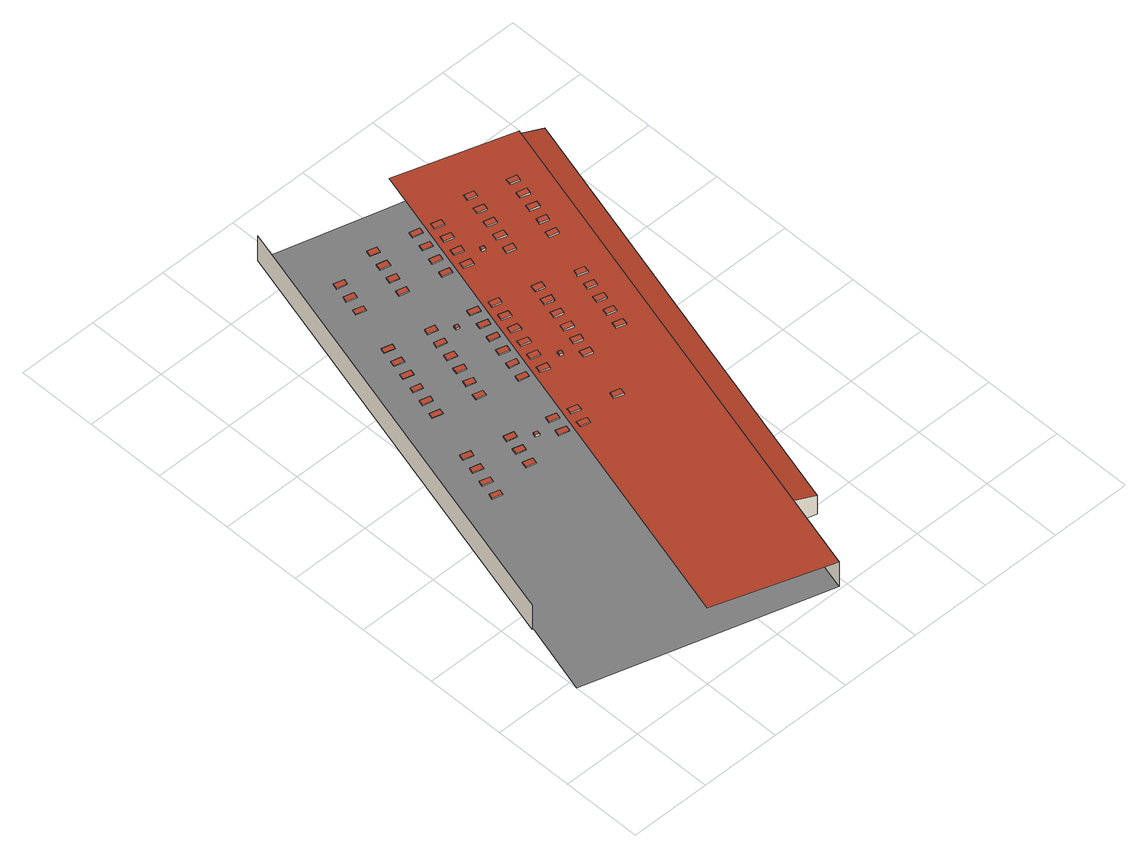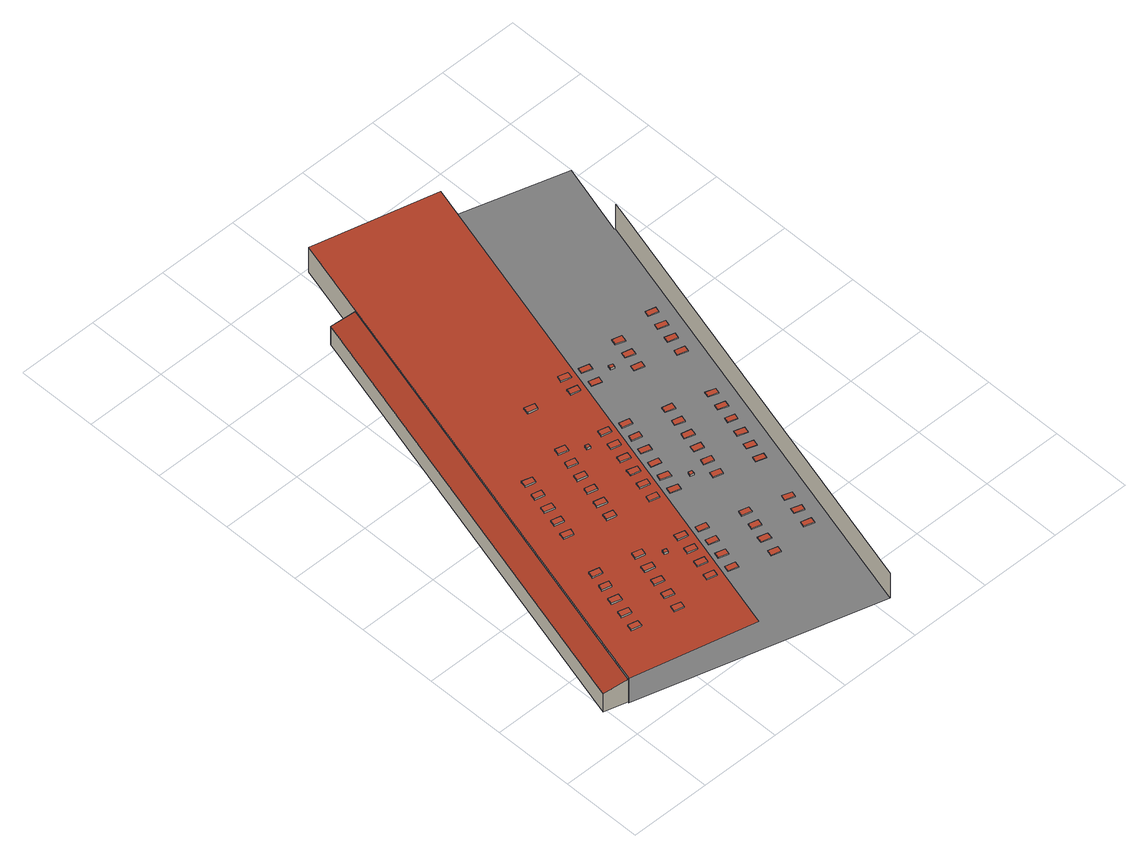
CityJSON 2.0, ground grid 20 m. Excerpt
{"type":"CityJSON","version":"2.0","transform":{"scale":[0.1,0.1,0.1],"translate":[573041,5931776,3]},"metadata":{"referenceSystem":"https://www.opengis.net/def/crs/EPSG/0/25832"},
"CityObjects":{
"building1":{"type":"Building","attributes":{"Grundfläche 2D":"8311.537748","Grundhöhe NN":"3.519"},"children":["building1-1","building1-2","building1-3","building1-4","building1-5","building1-6","building1-7","building1-8","building1-9","building1-10","building1-11","building1-12","building1-13","building1-14","building1-15","building1-16","building1-17","building1-18","building1-19","building1-20","building1-21","building1-22","building1-23","building1-24","building1-25","building1-26","building1-27","building1-28","building1-29","building1-30","building1-31","building1-32","building1-33","building1-34","building1-35","building1-36","building1-37","building1-38","building1-39","building1-40","building1-41","building1-42","building1-43","building1-44","building1-45","building1-46","building1-47","building1-48","building1-49","building1-50","building1-51","building1-52","building1-53","building1-54","building1-55","building1-56","building1-57","building1-58","building1-59","building1-60","building1-61","building1-62","building1-63","building1-64","building1-65","building1-66","building1-67","building1-68","building1-69","building1-70","building1-71","building1-72","building1-73","building1-74","building1-75","building1-76"],"geometry":[{"type":"MultiSurface","lod":"3","boundaries":[[[0,1,2,3,4]],[[5,6,7,8,9,4,3]],[[10,11,12,13,14]],[[10,14,13,7,6,5]]],"semantics":{"surfaces":[{"type":"WallSurface"},{"type":"GroundSurface"},{"type":"RoofSurface"}],"values":[0,1,2,0]}}]},
"building1-1":{"type":"BuildingInstallation","parents":["building1"],"geometry":[{"type":"MultiSurface","lod":"3","boundaries":[[[15,16,17,18]],[[18,17,19,20]],[[15,18,20,21]],[[16,15,21,22]],[[17,16,22,19]]],"semantics":{"surfaces":[{"type":"RoofSurface"},{"type":"WallSurface"}],"values":[0,1,1,1,1]}}]},
"building1-2":{"type":"BuildingInstallation","parents":["building1"],"geometry":[{"type":"MultiSurface","lod":"3","boundaries":[[[23,24,25,26]],[[26,25,27,28]],[[23,26,28,29]],[[24,23,29,30]],[[25,24,30,27]]],"semantics":{"surfaces":[{"type":"RoofSurface"},{"type":"WallSurface"}],"values":[0,1,1,1,1]}}]},
"building1-3":{"type":"BuildingInstallation","parents":["building1"],"geometry":[{"type":"MultiSurface","lod":"3","boundaries":[[[31,32,33,34]],[[34,33,35,36]],[[31,34,36,37]],[[32,31,37,38]],[[33,32,38,35]]],"semantics":{"surfaces":[{"type":"RoofSurface"},{"type":"WallSurface"}],"values":[0,1,1,1,1]}}]},
"building1-4":{"type":"BuildingInstallation","parents":["building1"],"geometry":[{"type":"MultiSurface","lod":"3","boundaries":[[[39,40,41,42]],[[42,41,43,44]],[[39,42,44,45]],[[40,39,45,46]],[[41,40,46,43]]],"semantics":{"surfaces":[{"type":"RoofSurface"},{"type":"WallSurface"}],"values":[0,1,1,1,1]}}]},
"building1-5":{"type":"BuildingInstallation","parents":["building1"],"geometry":[{"type":"MultiSurface","lod":"3","boundaries":[[[47,48,49,50]],[[50,49,51,52]],[[47,50,52,53]],[[48,47,53,54]],[[49,48,54,51]]],"semantics":{"surfaces":[{"type":"RoofSurface"},{"type":"WallSurface"}],"values":[0,1,1,1,1]}}]},
"building1-6":{"type":"BuildingInstallation","parents":["building1"],"geometry":[{"type":"MultiSurface","lod":"3","boundaries":[[[55,56,57,58]],[[58,57,59,60]],[[55,58,60,61]],[[56,55,61,62]],[[57,56,62,59]]],"semantics":{"surfaces":[{"type":"RoofSurface"},{"type":"WallSurface"}],"values":[0,1,1,1,1]}}]},
"building1-7":{"type":"BuildingInstallation","parents":["building1"],"geometry":[{"type":"MultiSurface","lod":"3","boundaries":[[[63,64,65,66]],[[66,65,67,68]],[[63,66,68,69]],[[64,63,69,70]],[[65,64,70,67]]],"semantics":{"surfaces":[{"type":"RoofSurface"},{"type":"WallSurface"}],"values":[0,1,1,1,1]}}]},
"building1-8":{"type":"BuildingInstallation","parents":["building1"],"geometry":[{"type":"MultiSurface","lod":"3","boundaries":[[[71,72,73,74]],[[74,73,75,76]],[[71,74,76,77]],[[72,71,77,78]],[[73,72,78,75]]],"semantics":{"surfaces":[{"type":"RoofSurface"},{"type":"WallSurface"}],"values":[0,1,1,1,1]}}]},
"building1-9":{"type":"BuildingInstallation","parents":["building1"],"geometry":[{"type":"MultiSurface","lod":"3","boundaries":[[[79,80,81,82]],[[82,81,83,84]],[[79,82,84,85]],[[80,79,85,86]],[[81,80,86,83]]],"semantics":{"surfaces":[{"type":"RoofSurface"},{"type":"WallSurface"}],"values":[0,1,1,1,1]}}]},
"building1-10":{"type":"BuildingInstallation","parents":["building1"],"geometry":[{"type":"MultiSurface","lod":"3","boundaries":[[[87,88,89,90]],[[90,89,91,92]],[[87,90,92,93]],[[88,87,93,94]],[[89,88,94,91]]],"semantics":{"surfaces":[{"type":"RoofSurface"},{"type":"WallSurface"}],"values":[0,1,1,1,1]}}]},
"building1-11":{"type":"BuildingInstallation","parents":["building1"],"geometry":[{"type":"MultiSurface","lod":"3","boundaries":[[[95,96,97,98]],[[98,97,99,100]],[[95,98,100,101]],[[96,95,101,102]],[[97,96,102,99]]],"semantics":{"surfaces":[{"type":"RoofSurface"},{"type":"WallSurface"}],"values":[0,1,1,1,1]}}]},
"building1-12":{"type":"BuildingInstallation","parents":["building1"],"geometry":[{"type":"MultiSurface","lod":"3","boundaries":[[[103,104,105,106]],[[106,105,107,108]],[[103,106,108,109]],[[104,103,109,110]],[[105,104,110,107]]],"semantics":{"surfaces":[{"type":"RoofSurface"},{"type":"WallSurface"}],"values":[0,1,1,1,1]}}]},
"building1-13":{"type":"BuildingInstallation","parents":["building1"],"geometry":[{"type":"MultiSurface","lod":"3","boundaries":[[[111,112,113,114]],[[114,113,115,116]],[[111,114,116,117]],[[112,111,117,118]],[[113,112,118,115]]],"semantics":{"surfaces":[{"type":"RoofSurface"},{"type":"WallSurface"}],"values":[0,1,1,1,1]}}]},
"building1-14":{"type":"BuildingInstallation","parents":["building1"],"geometry":[{"type":"MultiSurface","lod":"3","boundaries":[[[119,120,121,122]],[[122,121,123,124]],[[119,122,124,125]],[[120,119,125,126]],[[121,120,126,123]]],"semantics":{"surfaces":[{"type":"RoofSurface"},{"type":"WallSurface"}],"values":[0,1,1,1,1]}}]},
"building1-15":{"type":"BuildingInstallation","parents":["building1"],"geometry":[{"type":"MultiSurface","lod":"3","boundaries":[[[127,128,129,130]],[[130,129,131,132]],[[127,130,132,133]],[[128,127,133,134]],[[129,128,134,131]]],"semantics":{"surfaces":[{"type":"RoofSurface"},{"type":"WallSurface"}],"values":[0,1,1,1,1]}}]},
"building1-16":{"type":"BuildingInstallation","parents":["building1"],"geometry":[{"type":"MultiSurface","lod":"3","boundaries":[[[135,136,137,138]],[[138,137,139,140]],[[135,138,140,141]],[[136,135,141,142]],[[137,136,142,139]]],"semantics":{"surfaces":[{"type":"RoofSurface"},{"type":"WallSurface"}],"values":[0,1,1,1,1]}}]},
"building1-17":{"type":"BuildingInstallation","parents":["building1"],"geometry":[{"type":"MultiSurface","lod":"3","boundaries":[[[143,144,145,146]],[[146,145,147,148]],[[143,146,148,149]],[[144,143,149,150]],[[145,144,150,147]]],"semantics":{"surfaces":[{"type":"RoofSurface"},{"type":"WallSurface"}],"values":[0,1,1,1,1]}}]},
"building1-18":{"type":"BuildingInstallation","parents":["building1"],"geometry":[{"type":"MultiSurface","lod":"3","boundaries":[[[151,152,153,154]],[[154,153,155,156]],[[151,154,156,157]],[[152,151,157,158]],[[153,152,158,155]]],"semantics":{"surfaces":[{"type":"RoofSurface"},{"type":"WallSurface"}],"values":[0,1,1,1,1]}}]},
"building1-19":{"type":"BuildingInstallation","parents":["building1"],"geometry":[{"type":"MultiSurface","lod":"3","boundaries":[[[159,160,161,162]],[[162,161,163,164]],[[159,162,164,165]],[[160,159,165,166]],[[161,160,166,163]]],"semantics":{"surfaces":[{"type":"RoofSurface"},{"type":"WallSurface"}],"values":[0,1,1,1,1]}}]},
"building1-20":{"type":"BuildingInstallation","parents":["building1"],"geometry":[{"type":"MultiSurface","lod":"3","boundaries":[[[167,168,169,170]],[[170,169,171,172]],[[167,170,172,173]],[[168,167,173,174]],[[169,168,174,171]]],"semantics":{"surfaces":[{"type":"RoofSurface"},{"type":"WallSurface"}],"values":[0,1,1,1,1]}}]},
"building1-21":{"type":"BuildingInstallation","parents":["building1"],"geometry":[{"type":"MultiSurface","lod":"3","boundaries":[[[175,176,177,178]],[[178,177,179,180]],[[175,178,180,181]],[[176,175,181,182]],[[177,176,182,179]]],"semantics":{"surfaces":[{"type":"RoofSurface"},{"type":"WallSurface"}],"values":[0,1,1,1,1]}}]},
"building1-22":{"type":"BuildingInstallation","parents":["building1"],"geometry":[{"type":"MultiSurface","lod":"3","boundaries":[[[183,184,185,186]],[[186,185,187,188]],[[183,186,188,189]],[[184,183,189,190]],[[185,184,190,187]]],"semantics":{"surfaces":[{"type":"RoofSurface"},{"type":"WallSurface"}],"values":[0,1,1,1,1]}}]},
"building1-23":{"type":"BuildingInstallation","parents":["building1"],"geometry":[{"type":"MultiSurface","lod":"3","boundaries":[[[191,192,193,194]],[[194,193,195,196]],[[191,194,196,197]],[[192,191,197,198]],[[193,192,198,195]]],"semantics":{"surfaces":[{"type":"RoofSurface"},{"type":"WallSurface"}],"values":[0,1,1,1,1]}}]},
"building1-24":{"type":"BuildingInstallation","parents":["building1"],"geometry":[{"type":"MultiSurface","lod":"3","boundaries":[[[199,200,201,202]],[[202,201,203,204]],[[199,202,204,205]],[[200,199,205,206]],[[201,200,206,203]]],"semantics":{"surfaces":[{"type":"RoofSurface"},{"type":"WallSurface"}],"values":[0,1,1,1,1]}}]},
"building1-25":{"type":"BuildingInstallation","parents":["building1"],"geometry":[{"type":"MultiSurface","lod":"3","boundaries":[[[207,208,209,210]],[[210,209,211,212]],[[207,210,212,213]],[[208,207,213,214]],[[209,208,214,211]]],"semantics":{"surfaces":[{"type":"RoofSurface"},{"type":"WallSurface"}],"values":[0,1,1,1,1]}}]},
"building1-26":{"type":"BuildingInstallation","parents":["building1"],"geometry":[{"type":"MultiSurface","lod":"3","boundaries":[[[215,216,217,218]],[[218,217,219,220]],[[215,218,220,221]],[[216,215,221,222]],[[217,216,222,219]]],"semantics":{"surfaces":[{"type":"RoofSurface"},{"type":"WallSurface"}],"values":[0,1,1,1,1]}}]},
"building1-27":{"type":"BuildingInstallation","parents":["building1"],"geometry":[{"type":"MultiSurface","lod":"3","boundaries":[[[223,224,225,226]],[[226,225,227,228]],[[223,226,228,229]],[[224,223,229,230]],[[225,224,230,227]]],"semantics":{"surfaces":[{"type":"RoofSurface"},{"type":"WallSurface"}],"values":[0,1,1,1,1]}}]},
"building1-28":{"type":"BuildingInstallation","parents":["building1"],"geometry":[{"type":"MultiSurface","lod":"3","boundaries":[[[231,232,233,234]],[[234,233,235,236]],[[231,234,236,237]],[[232,231,237,238]],[[233,232,238,235]]],"semantics":{"surfaces":[{"type":"RoofSurface"},{"type":"WallSurface"}],"values":[0,1,1,1,1]}}]},
"building1-29":{"type":"BuildingInstallation","parents":["building1"],"geometry":[{"type":"MultiSurface","lod":"3","boundaries":[[[239,240,241,242]],[[242,241,243,244]],[[239,242,244,245]],[[240,239,245,246]],[[241,240,246,243]]],"semantics":{"surfaces":[{"type":"RoofSurface"},{"type":"WallSurface"}],"values":[0,1,1,1,1]}}]},
"building1-30":{"type":"BuildingInstallation","parents":["building1"],"geometry":[{"type":"MultiSurface","lod":"3","boundaries":[[[247,248,249,250]],[[250,249,251,252]],[[247,250,252,253]],[[248,247,253,254]],[[249,248,254,251]]],"semantics":{"surfaces":[{"type":"RoofSurface"},{"type":"WallSurface"}],"values":[0,1,1,1,1]}}]},
"building1-31":{"type":"BuildingInstallation","parents":["building1"],"geometry":[{"type":"MultiSurface","lod":"3","boundaries":[[[255,256,257,258]],[[258,257,259,260]],[[255,258,260,261]],[[256,255,261,262]],[[257,256,262,259]]],"semantics":{"surfaces":[{"type":"RoofSurface"},{"type":"WallSurface"}],"values":[0,1,1,1,1]}}]},
"building1-32":{"type":"BuildingInstallation","parents":["building1"],"geometry":[{"type":"MultiSurface","lod":"3","boundaries":[[[263,264,265,266]],[[266,265,267,268]],[[263,266,268,269]],[[264,263,269,270]],[[265,264,270,267]]],"semantics":{"surfaces":[{"type":"RoofSurface"},{"type":"WallSurface"}],"values":[0,1,1,1,1]}}]},
"building1-33":{"type":"BuildingInstallation","parents":["building1"],"geometry":[{"type":"MultiSurface","lod":"3","boundaries":[[[271,272,273,274]],[[274,273,275,276]],[[271,274,276,277]],[[272,271,277,278]],[[273,272,278,275]]],"semantics":{"surfaces":[{"type":"RoofSurface"},{"type":"WallSurface"}],"values":[0,1,1,1,1]}}]},
"building1-34":{"type":"BuildingInstallation","parents":["building1"],"geometry":[{"type":"MultiSurface","lod":"3","boundaries":[[[279,280,281,282]],[[282,281,283,284]],[[279,282,284,285]],[[280,279,285,286]],[[281,280,286,283]]],"semantics":{"surfaces":[{"type":"RoofSurface"},{"type":"WallSurface"}],"values":[0,1,1,1,1]}}]},
"building1-35":{"type":"BuildingInstallation","parents":["building1"],"geometry":[{"type":"MultiSurface","lod":"3","boundaries":[[[287,288,289,290]],[[290,289,291,292]],[[287,290,292,293]],[[288,287,293,294]],[[289,288,294,291]]],"semantics":{"surfaces":[{"type":"RoofSurface"},{"type":"WallSurface"}],"values":[0,1,1,1,1]}}]},
"building1-36":{"type":"BuildingInstallation","parents":["building1"],"geometry":[{"type":"MultiSurface","lod":"3","boundaries":[[[295,296,297,298]],[[298,297,299,300]],[[295,298,300,301]],[[296,295,301,302]],[[297,296,302,299]]],"semantics":{"surfaces":[{"type":"RoofSurface"},{"type":"WallSurface"}],"values":[0,1,1,1,1]}}]},
"building1-37":{"type":"BuildingInstallation","parents":["building1"],"geometry":[{"type":"MultiSurface","lod":"3","boundaries":[[[303,304,305,306]],[[306,305,307,308]],[[303,306,308,309]],[[304,303,309,310]],[[305,304,310,307]]],"semantics":{"surfaces":[{"type":"RoofSurface"},{"type":"WallSurface"}],"values":[0,1,1,1,1]}}]},
"building1-38":{"type":"BuildingInstallation","parents":["building1"],"geometry":[{"type":"MultiSurface","lod":"3","boundaries":[[[311,312,313,314]],[[314,313,315,316]],[[311,314,316,317]],[[312,311,317,318]],[[313,312,318,315]]],"semantics":{"surfaces":[{"type":"RoofSurface"},{"type":"WallSurface"}],"values":[0,1,1,1,1]}}]},
"building1-39":{"type":"BuildingInstallation","parents":["building1"],"geometry":[{"type":"MultiSurface","lod":"3","boundaries":[[[319,320,321,322]],[[322,321,323,324]],[[319,322,324,325]],[[320,319,325,326]],[[321,320,326,323]]],"semantics":{"surfaces":[{"type":"RoofSurface"},{"type":"WallSurface"}],"values":[0,1,1,1,1]}}]},
"building1-40":{"type":"BuildingInstallation","parents":["building1"],"geometry":[{"type":"MultiSurface","lod":"3","boundaries":[[[327,328,329,330]],[[330,329,331,332]],[[327,330,332,333]],[[328,327,333,334]],[[329,328,334,331]]],"semantics":{"surfaces":[{"type":"RoofSurface"},{"type":"WallSurface"}],"values":[0,1,1,1,1]}}]},
"building1-41":{"type":"BuildingInstallation","parents":["building1"],"geometry":[{"type":"MultiSurface","lod":"3","boundaries":[[[335,336,337,338]],[[338,337,339,340]],[[335,338,340,341]],[[336,335,341,342]],[[337,336,342,339]]],"semantics":{"surfaces":[{"type":"RoofSurface"},{"type":"WallSurface"}],"values":[0,1,1,1,1]}}]},
"building1-42":{"type":"BuildingInstallation","parents":["building1"],"geometry":[{"type":"MultiSurface","lod":"3","boundaries":[[[343,344,345,346]],[[346,345,347,348]],[[343,346,348,349]],[[344,343,349,350]],[[345,344,350,347]]],"semantics":{"surfaces":[{"type":"RoofSurface"},{"type":"WallSurface"}],"values":[0,1,1,1,1]}}]},
"building1-43":{"type":"BuildingInstallation","parents":["building1"],"geometry":[{"type":"MultiSurface","lod":"3","boundaries":[[[351,352,353,354]],[[354,353,355,356]],[[351,354,356,357]],[[352,351,357,358]],[[353,352,358,355]]],"semantics":{"surfaces":[{"type":"RoofSurface"},{"type":"WallSurface"}],"values":[0,1,1,1,1]}}]},
"building1-44":{"type":"BuildingInstallation","parents":["building1"],"geometry":[{"type":"MultiSurface","lod":"3","boundaries":[[[359,360,361,362]],[[362,361,363,364]],[[359,362,364,365]],[[360,359,365,366]],[[361,360,366,363]]],"semantics":{"surfaces":[{"type":"RoofSurface"},{"type":"WallSurface"}],"values":[0,1,1,1,1]}}]},
"building1-45":{"type":"BuildingInstallation","parents":["building1"],"geometry":[{"type":"MultiSurface","lod":"3","boundaries":[[[367,368,369,370]],[[370,369,371,372]],[[367,370,372,373]],[[368,367,373,374]],[[369,368,374,371]]],"semantics":{"surfaces":[{"type":"RoofSurface"},{"type":"WallSurface"}],"values":[0,1,1,1,1]}}]},
"building1-46":{"type":"BuildingInstallation","parents":["building1"],"geometry":[{"type":"MultiSurface","lod":"3","boundaries":[[[375,376,377,378]],[[378,377,379,380]],[[375,378,380,381]],[[376,375,381,382]],[[377,376,382,379]]],"semantics":{"surfaces":[{"type":"RoofSurface"},{"type":"WallSurface"}],"values":[0,1,1,1,1]}}]},
"building1-47":{"type":"BuildingInstallation","parents":["building1"],"geometry":[{"type":"MultiSurface","lod":"3","boundaries":[[[383,384,385,386]],[[386,385,387,388]],[[383,386,388,389]],[[384,383,389,390]],[[385,384,390,387]]],"semantics":{"surfaces":[{"type":"RoofSurface"},{"type":"WallSurface"}],"values":[0,1,1,1,1]}}]},
"building1-48":{"type":"BuildingInstallation","parents":["building1"],"geometry":[{"type":"MultiSurface","lod":"3","boundaries":[[[391,392,393,394]],[[394,393,395,396]],[[391,394,396,397]],[[392,391,397,398]],[[393,392,398,395]]],"semantics":{"surfaces":[{"type":"RoofSurface"},{"type":"WallSurface"}],"values":[0,1,1,1,1]}}]},
"building1-49":{"type":"BuildingInstallation","parents":["building1"],"geometry":[{"type":"MultiSurface","lod":"3","boundaries":[[[399,400,401,402]],[[402,401,403,404]],[[399,402,404,405]],[[405,406,400,399]],[[406,403,401,400]]],"semantics":{"surfaces":[{"type":"RoofSurface"},{"type":"WallSurface"}],"values":[0,1,1,1,1]}}]},
"building1-50":{"type":"BuildingInstallation","parents":["building1"],"geometry":[{"type":"MultiSurface","lod":"3","boundaries":[[[407,408,409,410]],[[410,409,411,412]],[[407,410,412,413]],[[408,407,413,414]],[[409,408,414,411]]],"semantics":{"surfaces":[{"type":"RoofSurface"},{"type":"WallSurface"}],"values":[0,1,1,1,1]}}]},
"building1-51":{"type":"BuildingInstallation","parents":["building1"],"geometry":[{"type":"MultiSurface","lod":"3","boundaries":[[[415,416,417,418]],[[419,420,418,417]],[[415,418,420,421]],[[421,422,416,415]],[[417,416,422,419]]],"semantics":{"surfaces":[{"type":"RoofSurface"},{"type":"WallSurface"}],"values":[0,1,1,1,1]}}]},
"building1-52":{"type":"BuildingInstallation","parents":["building1"],"geometry":[{"type":"MultiSurface","lod":"3","boundaries":[[[423,424,425,426]],[[426,425,427,428]],[[423,426,428,429]],[[424,423,429,430]],[[425,424,430,427]]],"semantics":{"surfaces":[{"type":"RoofSurface"},{"type":"WallSurface"}],"values":[0,1,1,1,1]}}]},
"building1-53":{"type":"BuildingInstallation","parents":["building1"],"geometry":[{"type":"MultiSurface","lod":"3","boundaries":[[[431,432,433,434]],[[435,436,434,433]],[[431,434,436,437]],[[437,438,432,431]],[[433,432,438,435]]],"semantics":{"surfaces":[{"type":"RoofSurface"},{"type":"WallSurface"}],"values":[0,1,1,1,1]}}]},
"building1-54":{"type":"BuildingInstallation","parents":["building1"],"geometry":[{"type":"MultiSurface","lod":"3","boundaries":[[[439,440,441,442]],[[442,441,443,444]],[[439,442,444,445]],[[440,439,445,446]],[[441,440,446,443]]],"semantics":{"surfaces":[{"type":"RoofSurface"},{"type":"WallSurface"}],"values":[0,1,1,1,1]}}]},
"building1-55":{"type":"BuildingInstallation","parents":["building1"],"geometry":[{"type":"MultiSurface","lod":"3","boundaries":[[[447,448,449,450]],[[450,449,451,452]],[[447,450,452,453]],[[448,447,453,454]],[[449,448,454,451]]],"semantics":{"surfaces":[{"type":"RoofSurface"},{"type":"WallSurface"}],"values":[0,1,1,1,1]}}]},
"building1-56":{"type":"BuildingInstallation","parents":["building1"],"geometry":[{"type":"MultiSurface","lod":"3","boundaries":[[[455,456,457,458]],[[458,457,459,460]],[[455,458,460,461]],[[456,455,461,462]],[[457,456,462,459]]],"semantics":{"surfaces":[{"type":"RoofSurface"},{"type":"WallSurface"}],"values":[0,1,1,1,1]}}]},
"building1-57":{"type":"BuildingInstallation","parents":["building1"],"geometry":[{"type":"MultiSurface","lod":"3","boundaries":[[[463,464,465,466]],[[466,465,467,468]],[[463,466,468,469]],[[464,463,469,470]],[[465,464,470,467]]],"semantics":{"surfaces":[{"type":"RoofSurface"},{"type":"WallSurface"}],"values":[0,1,1,1,1]}}]},
"building1-58":{"type":"BuildingInstallation","parents":["building1"],"geometry":[{"type":"MultiSurface","lod":"3","boundaries":[[[471,472,473,474]],[[474,473,475,476]],[[471,474,476,477]],[[472,471,477,478]],[[473,472,478,475]]],"semantics":{"surfaces":[{"type":"RoofSurface"},{"type":"WallSurface"}],"values":[0,1,1,1,1]}}]},
"building1-59":{"type":"BuildingInstallation","parents":["building1"],"geometry":[{"type":"MultiSurface","lod":"3","boundaries":[[[479,480,481,482]],[[482,481,483,484]],[[479,482,484,485]],[[480,479,485,486]],[[481,480,486,483]]],"semantics":{"surfaces":[{"type":"RoofSurface"},{"type":"WallSurface"}],"values":[0,1,1,1,1]}}]},
"building1-60":{"type":"BuildingInstallation","parents":["building1"],"geometry":[{"type":"MultiSurface","lod":"3","boundaries":[[[487,488,489,490]],[[490,489,491,492]],[[487,490,492,493]],[[488,487,493,494]],[[489,488,494,491]]],"semantics":{"surfaces":[{"type":"RoofSurface"},{"type":"WallSurface"}],"values":[0,1,1,1,1]}}]},
"building1-61":{"type":"BuildingInstallation","parents":["building1"],"geometry":[{"type":"MultiSurface","lod":"3","boundaries":[[[495,496,497,498]],[[498,497,499,500]],[[495,498,500,501]],[[496,495,501,502]],[[497,496,502,499]]],"semantics":{"surfaces":[{"type":"RoofSurface"},{"type":"WallSurface"}],"values":[0,1,1,1,1]}}]},
"building1-62":{"type":"BuildingInstallation","parents":["building1"],"geometry":[{"type":"MultiSurface","lod":"3","boundaries":[[[503,504,505,506]],[[506,505,507,508]],[[503,506,508,509]],[[504,503,509,510]],[[505,504,510,507]]],"semantics":{"surfaces":[{"type":"RoofSurface"},{"type":"WallSurface"}],"values":[0,1,1,1,1]}}]},
"building1-63":{"type":"BuildingInstallation","parents":["building1"],"geometry":[{"type":"MultiSurface","lod":"3","boundaries":[[[511,512,513,514]],[[514,513,515,516]],[[511,514,516,517]],[[512,511,517,518]],[[513,512,518,515]]],"semantics":{"surfaces":[{"type":"RoofSurface"},{"type":"WallSurface"}],"values":[0,1,1,1,1]}}]},
"building1-64":{"type":"BuildingInstallation","parents":["building1"],"geometry":[{"type":"MultiSurface","lod":"3","boundaries":[[[519,520,521,522]],[[522,521,523,524]],[[519,522,524,525]],[[520,519,525,526]],[[521,520,526,523]]],"semantics":{"surfaces":[{"type":"RoofSurface"},{"type":"WallSurface"}],"values":[0,1,1,1,1]}}]},
"building1-65":{"type":"BuildingInstallation","parents":["building1"],"geometry":[{"type":"MultiSurface","lod":"3","boundaries":[[[527,528,529,530]],[[530,529,531,532]],[[527,530,532,533]],[[528,527,533,534]],[[529,528,534,531]]],"semantics":{"surfaces":[{"type":"RoofSurface"},{"type":"WallSurface"}],"values":[0,1,1,1,1]}}]},
"building1-66":{"type":"BuildingInstallation","parents":["building1"],"geometry":[{"type":"MultiSurface","lod":"3","boundaries":[[[535,536,537,538]],[[538,537,539,540]],[[535,538,540,541]],[[536,535,541,542]],[[537,536,542,539]]],"semantics":{"surfaces":[{"type":"RoofSurface"},{"type":"WallSurface"}],"values":[0,1,1,1,1]}}]},
"building1-67":{"type":"BuildingInstallation","parents":["building1"],"geometry":[{"type":"MultiSurface","lod":"3","boundaries":[[[543,544,545,546]],[[546,545,547,548]],[[543,546,548,549]],[[544,543,549,550]],[[545,544,550,547]]],"semantics":{"surfaces":[{"type":"RoofSurface"},{"type":"WallSurface"}],"values":[0,1,1,1,1]}}]},
"building1-68":{"type":"BuildingInstallation","parents":["building1"],"geometry":[{"type":"MultiSurface","lod":"3","boundaries":[[[551,552,553,554]],[[554,553,555,556]],[[551,554,556,557]],[[552,551,557,558]],[[553,552,558,555]]],"semantics":{"surfaces":[{"type":"RoofSurface"},{"type":"WallSurface"}],"values":[0,1,1,1,1]}}]},
"building1-69":{"type":"BuildingInstallation","parents":["building1"],"geometry":[{"type":"MultiSurface","lod":"3","boundaries":[[[559,560,561,562]],[[562,561,563,564]],[[559,562,564,565]],[[560,559,565,566]],[[561,560,566,563]]],"semantics":{"surfaces":[{"type":"RoofSurface"},{"type":"WallSurface"}],"values":[0,1,1,1,1]}}]},
"building1-70":{"type":"BuildingInstallation","parents":["building1"],"geometry":[{"type":"MultiSurface","lod":"3","boundaries":[[[567,568,569,570]],[[570,569,571,572]],[[567,570,572,573]],[[568,567,573,574]],[[569,568,574,571]]],"semantics":{"surfaces":[{"type":"RoofSurface"},{"type":"WallSurface"}],"values":[0,1,1,1,1]}}]},
"building1-71":{"type":"BuildingInstallation","parents":["building1"],"geometry":[{"type":"MultiSurface","lod":"3","boundaries":[[[575,576,577,578]],[[578,577,579,580]],[[575,578,580,581]],[[576,575,581,582]],[[577,576,582,579]]],"semantics":{"surfaces":[{"type":"RoofSurface"},{"type":"WallSurface"}],"values":[0,1,1,1,1]}}]},
"building1-72":{"type":"BuildingInstallation","parents":["building1"],"geometry":[{"type":"MultiSurface","lod":"3","boundaries":[[[583,584,585,586]],[[586,585,587,588]],[[583,586,588,589]],[[584,583,589,590]],[[585,584,590,587]]],"semantics":{"surfaces":[{"type":"RoofSurface"},{"type":"WallSurface"}],"values":[0,1,1,1,1]}}]},
"building1-73":{"type":"BuildingInstallation","parents":["building1"],"geometry":[{"type":"MultiSurface","lod":"3","boundaries":[[[591,592,593,594]],[[594,593,595,596]],[[591,594,596,597]],[[592,591,597,598]],[[593,592,598,595]]],"semantics":{"surfaces":[{"type":"RoofSurface"},{"type":"WallSurface"}],"values":[0,1,1,1,1]}}]},
"building1-74":{"type":"BuildingInstallation","parents":["building1"],"geometry":[{"type":"MultiSurface","lod":"3","boundaries":[[[599,600,601,602]],[[602,601,603,604]],[[599,602,604,605]],[[600,599,605,606]],[[601,600,606,603]]],"semantics":{"surfaces":[{"type":"RoofSurface"},{"type":"WallSurface"}],"values":[0,1,1,1,1]}}]},
"building1-75":{"type":"BuildingInstallation","parents":["building1"],"geometry":[{"type":"MultiSurface","lod":"3","boundaries":[[[607,608,609,610]],[[610,609,611,612]],[[607,610,612,613]],[[608,607,613,614]],[[609,608,614,611]]],"semantics":{"surfaces":[{"type":"RoofSurface"},{"type":"WallSurface"}],"values":[0,1,1,1,1]}}]},
"building1-76":{"type":"BuildingInstallation","parents":["building1"],"geometry":[{"type":"MultiSurface","lod":"3","boundaries":[[[615,616,617,618]],[[618,617,619,620]],[[615,618,620,621]],[[616,615,621,622]],[[617,616,622,619]]],"semantics":{"surfaces":[{"type":"RoofSurface"},{"type":"WallSurface"}],"values":[0,1,1,1,1]}}]},
"building2":{"type":"Building","attributes":{"Grundfläche 2D":"675.845173","Grundhöhe NN":"3.453"},"geometry":[{"type":"Solid","lod":"3","boundaries":[[[[623,624,625,626]],[[6,627,626,625]],[[627,628,623,626]],[[628,629,624,623]],[[629,6,625,624]],[[629,628,627,6]]]],"semantics":{"surfaces":[{"type":"RoofSurface"},{"type":"WallSurface"},{"type":"GroundSurface"}],"values":[[0,1,1,1,1,2]]}}]}
},
"vertices":[
[49,359,79],[55,382,79],[364,1489,79],[364,1489,5],[49,359,5],[952,1325,5],[951,1323,5],[584,7,5],[1,179,5],[52,358,5],[952,1325,79],[659,1407,94],[291,93,94],[584,7,79],[951,1323,79],
[198,639,85],[194,626,85],[218,619,85],[222,632,85],[218,619,83],[222,632,83],[198,639,82],[194,626,82],
[209,679,85],[205,666,85],[229,659,85],[233,672,85],[229,659,83],[233,672,83],[209,679,82],[205,666,82],
[220,719,85],[216,705,85],[240,698,85],[244,712,85],[240,698,83],[244,712,83],[220,719,82],[216,705,82],
[231,759,85],[227,745,85],[251,738,85],[255,752,85],[251,738,83],[255,752,83],[231,759,82],[227,745,82],
[306,652,90],[302,637,90],[325,631,90],[329,645,90],[325,631,88],[329,645,88],[306,652,87],[302,637,87],
[317,693,90],[313,678,90],[336,672,90],[340,686,90],[336,672,88],[340,686,88],[317,693,87],[313,678,87],
[267,886,84],[263,873,84],[287,866,85],[291,879,85],[287,866,83],[291,879,83],[267,886,82],[263,873,82],
[328,731,90],[324,717,90],[348,711,90],[352,725,90],[348,711,88],[352,725,88],[328,731,87],[324,717,87],
[278,926,84],[274,912,84],[298,906,85],[302,919,85],[298,906,83],[302,919,83],[278,926,82],[274,912,82],
[289,965,84],[285,952,84],[308,945,85],[312,958,85],[308,945,83],[312,958,83],[289,965,82],[285,952,82],
[383,681,95],[385,690,95],[376,693,95],[374,684,95],[376,693,90],[374,684,90],[383,681,90],[385,690,90],
[300,1006,84],[296,992,84],[320,985,85],[324,999,85],[320,985,83],[324,999,83],[300,1006,82],[296,992,82],
[413,665,95],[409,651,95],[434,644,95],[437,658,95],[434,644,93],[437,658,93],[413,665,92],[409,651,92],
[364,859,90],[360,844,90],[384,838,90],[387,852,90],[384,838,88],[387,852,88],[364,859,87],[360,844,87],
[312,1045,84],[308,1031,84],[331,1024,85],[335,1038,85],[331,1024,83],[335,1038,83],[312,1045,82],[308,1031,82],
[424,705,95],[420,691,95],[444,684,95],[448,698,95],[444,684,93],[448,698,93],[424,705,92],[420,691,92],
[375,899,90],[371,884,90],[394,878,90],[398,892,90],[394,878,88],[398,892,88],[375,899,87],[371,884,87],
[323,1084,84],[319,1071,84],[343,1064,85],[347,1077,85],[343,1064,83],[347,1077,83],[323,1084,82],[319,1071,82],
[460,652,96],[457,638,96],[480,631,96],[484,645,96],[480,631,92],[484,645,92],[460,652,93],[457,638,93],
[386,939,90],[382,924,90],[406,918,90],[410,932,90],[406,918,88],[410,932,88],[386,939,87],[382,924,87],
[472,691,96],[468,677,96],[492,671,96],[495,685,96],[492,671,92],[495,685,92],[472,691,93],[468,677,93],
[398,978,90],[394,963,90],[417,957,90],[421,972,90],[417,957,88],[421,972,88],[398,978,87],[394,963,87],
[460,831,95],[456,817,95],[480,811,95],[484,825,95],[480,811,93],[484,825,93],[460,831,92],[456,817,92],
[408,1018,90],[404,1004,90],[428,998,90],[432,1012,90],[428,998,88],[432,1012,88],[408,1018,87],[404,1004,87],
[356,1202,84],[352,1189,84],[375,1182,85],[379,1195,85],[375,1182,83],[379,1195,83],[356,1202,82],[352,1189,82],
[471,871,95],[467,857,95],[491,851,95],[495,865,95],[491,851,93],[495,865,93],[471,871,92],[467,857,92],
[420,1057,90],[416,1043,90],[439,1036,90],[443,1051,90],[439,1036,88],[443,1051,88],[420,1057,87],[416,1043,87],
[367,1242,84],[363,1228,84],[387,1221,85],[391,1235,85],[387,1221,83],[391,1235,83],[367,1242,82],[363,1228,82],
[507,818,96],[503,804,96],[527,797,96],[531,812,96],[527,797,92],[531,812,92],[507,818,93],[503,804,93],
[482,911,95],[478,897,95],[502,890,95],[506,904,95],[502,890,93],[506,904,93],[482,911,92],[478,897,92],
[378,1282,84],[374,1268,84],[398,1262,85],[402,1275,85],[398,1262,83],[402,1275,83],[378,1282,82],[374,1268,82],
[568,664,92],[564,650,92],[588,643,92],[592,658,92],[588,643,87],[592,658,87],[568,664,88],[564,650,88],
[473,1008,95],[476,1017,95],[467,1019,95],[465,1010,95],[467,1019,90],[465,1010,90],[473,1008,90],[476,1017,90],
[518,858,96],[514,843,96],[538,837,96],[542,851,96],[538,837,92],[542,851,92],[518,858,93],[514,843,93],
[493,951,95],[490,937,95],[514,931,95],[518,945,95],[514,931,93],[518,945,93],[493,951,92],[490,937,92],
[529,898,96],[526,883,96],[550,877,96],[553,891,96],[550,877,92],[553,891,92],[529,898,93],[526,883,93],
[504,991,95],[501,977,95],[525,970,95],[529,984,95],[525,970,93],[529,984,93],[504,991,92],[501,977,92],
[452,1175,90],[449,1161,90],[472,1155,90],[476,1169,90],[472,1155,88],[476,1169,88],[452,1175,87],[449,1161,87],
[574,808,96],[577,816,96],[568,819,96],[566,810,96],[568,819,90],[566,810,90],[574,808,90],[577,816,90],
[541,938,96],[537,924,96],[561,917,96],[564,932,96],[561,917,92],[564,932,92],[541,938,93],[537,924,93],
[516,1031,95],[512,1017,95],[536,1010,95],[540,1024,95],[536,1010,93],[540,1024,93],[516,1031,92],[512,1017,92],
[464,1215,90],[460,1200,90],[483,1194,90],[487,1209,90],[483,1194,88],[487,1209,88],[464,1215,87],[460,1200,87],
[604,791,92],[600,776,92],[623,770,92],[627,784,92],[623,770,87],[627,784,87],[604,791,88],[600,776,88],
[552,978,96],[548,963,96],[572,957,96],[575,971,96],[572,957,92],[575,971,92],[552,978,93],[548,963,93],
[475,1255,90],[472,1240,90],[495,1234,90],[499,1249,90],[495,1234,88],[499,1249,88],[475,1255,87],[472,1240,87],
[615,831,92],[611,816,92],[634,810,92],[638,824,92],[634,810,87],[638,824,87],[615,831,88],[611,816,88],
[563,1017,96],[559,1003,96],[583,997,96],[587,1011,96],[583,997,92],[587,1011,92],[563,1017,93],[559,1003,93],
[487,1296,90],[483,1282,90],[506,1275,90],[510,1290,90],[506,1275,88],[510,1290,88],[487,1296,87],[483,1282,87],
[626,870,92],[622,856,92],[646,849,92],[650,864,92],[646,849,87],[650,864,87],[626,870,88],[622,856,88],
[549,1148,95],[545,1134,95],[569,1128,95],[573,1142,95],[569,1128,93],[573,1142,93],[549,1148,92],[545,1134,92],
[637,910,92],[633,896,92],[656,890,92],[660,904,92],[656,890,87],[660,904,87],[637,910,88],[633,896,88],
[560,1188,95],[556,1174,95],[580,1168,95],[584,1182,95],[580,1168,93],[584,1182,93],[560,1188,92],[556,1174,92],
[648,951,92],[644,936,92],[668,930,92],[672,944,92],[668,930,87],[672,944,87],[648,951,88],[644,936,88],
[597,1135,96],[593,1121,96],[617,1114,96],[621,1129,96],[617,1114,92],[621,1129,92],[597,1135,93],[593,1121,93],
[572,1229,95],[568,1215,95],[592,1208,95],[596,1222,95],[592,1208,93],[596,1222,93],[572,1229,92],[568,1215,92],
[711,804,87],[707,790,87],[731,783,87],[734,798,87],[731,783,82],[734,798,82],[711,804,83],[707,790,83],
[660,990,92],[656,975,92],[679,969,92],[683,984,92],[679,969,87],[683,984,87],[660,990,88],[656,975,88],
[608,1175,96],[604,1161,96],[628,1154,96],[632,1169,96],[628,1154,92],[632,1169,92],[608,1175,93],[604,1161,93],
[583,1269,95],[579,1255,95],[603,1249,95],[607,1263,95],[603,1249,93],[607,1263,93],[583,1269,92],[579,1255,92],
[723,843,87],[719,829,87],[742,823,87],[746,837,87],[742,823,82],[746,837,82],[723,843,83],[719,829,83],
[619,1216,96],[615,1201,96],[639,1195,96],[643,1209,96],[639,1195,92],[643,1209,92],[619,1216,93],[615,1201,93],
[664,1128,96],[666,1136,96],[657,1139,96],[655,1130,96],[657,1139,90],[655,1130,90],[664,1128,90],[666,1136,90],
[733,884,87],[729,869,87],[753,863,87],[757,877,87],[753,863,82],[757,877,82],[733,884,83],[729,869,83],
[631,1255,96],[627,1241,96],[651,1235,96],[654,1249,96],[651,1235,92],[654,1249,92],[631,1255,93],[627,1241,93],
[745,923,87],[741,909,87],[764,903,87],[768,917,87],[764,903,82],[768,917,82],[745,923,83],[741,909,83],
[693,1108,92],[689,1093,92],[712,1087,92],[716,1102,92],[712,1087,87],[716,1102,87],[693,1108,88],[689,1093,88],
[756,963,87],[752,949,87],[776,942,87],[779,957,87],[776,942,82],[779,957,82],[756,963,83],[752,949,83],
[704,1148,92],[700,1134,92],[724,1127,92],[728,1142,92],[724,1127,87],[728,1142,87],[704,1148,88],[700,1134,88],
[715,1188,91],[712,1174,91],[735,1167,91],[739,1182,91],[735,1167,87],[739,1182,87],[715,1188,88],[712,1174,88],
[727,1229,91],[723,1214,91],[746,1208,91],[750,1222,91],[746,1208,87],[750,1222,87],[727,1229,88],[723,1214,88],
[789,1081,87],[785,1067,87],[809,1061,87],[813,1075,87],[809,1061,82],[813,1075,82],[789,1081,83],[785,1067,83],
[738,1269,91],[734,1255,91],[757,1248,91],[761,1263,91],[757,1248,87],[761,1263,87],[738,1269,88],[734,1255,88],
[801,1121,87],[797,1107,87],[820,1101,87],[824,1115,87],[820,1101,82],[824,1115,82],[801,1121,83],[797,1107,83],
[812,1162,87],[808,1147,87],[832,1141,87],[836,1155,87],[832,1141,82],[836,1155,82],[812,1162,83],[808,1147,83],
[823,1202,87],[819,1188,87],[843,1181,87],[847,1196,87],[843,1181,82],[847,1196,82],[823,1202,83],[819,1188,83],
[834,1242,87],[831,1228,87],[854,1222,87],[858,1236,87],[854,1222,82],[858,1236,82],[834,1242,83],[831,1228,83],
[693,183,60],[1007,1307,60],[951,1323,74],[637,198,74],[637,198,5],[693,183,5],[1007,1307,5]
]}
